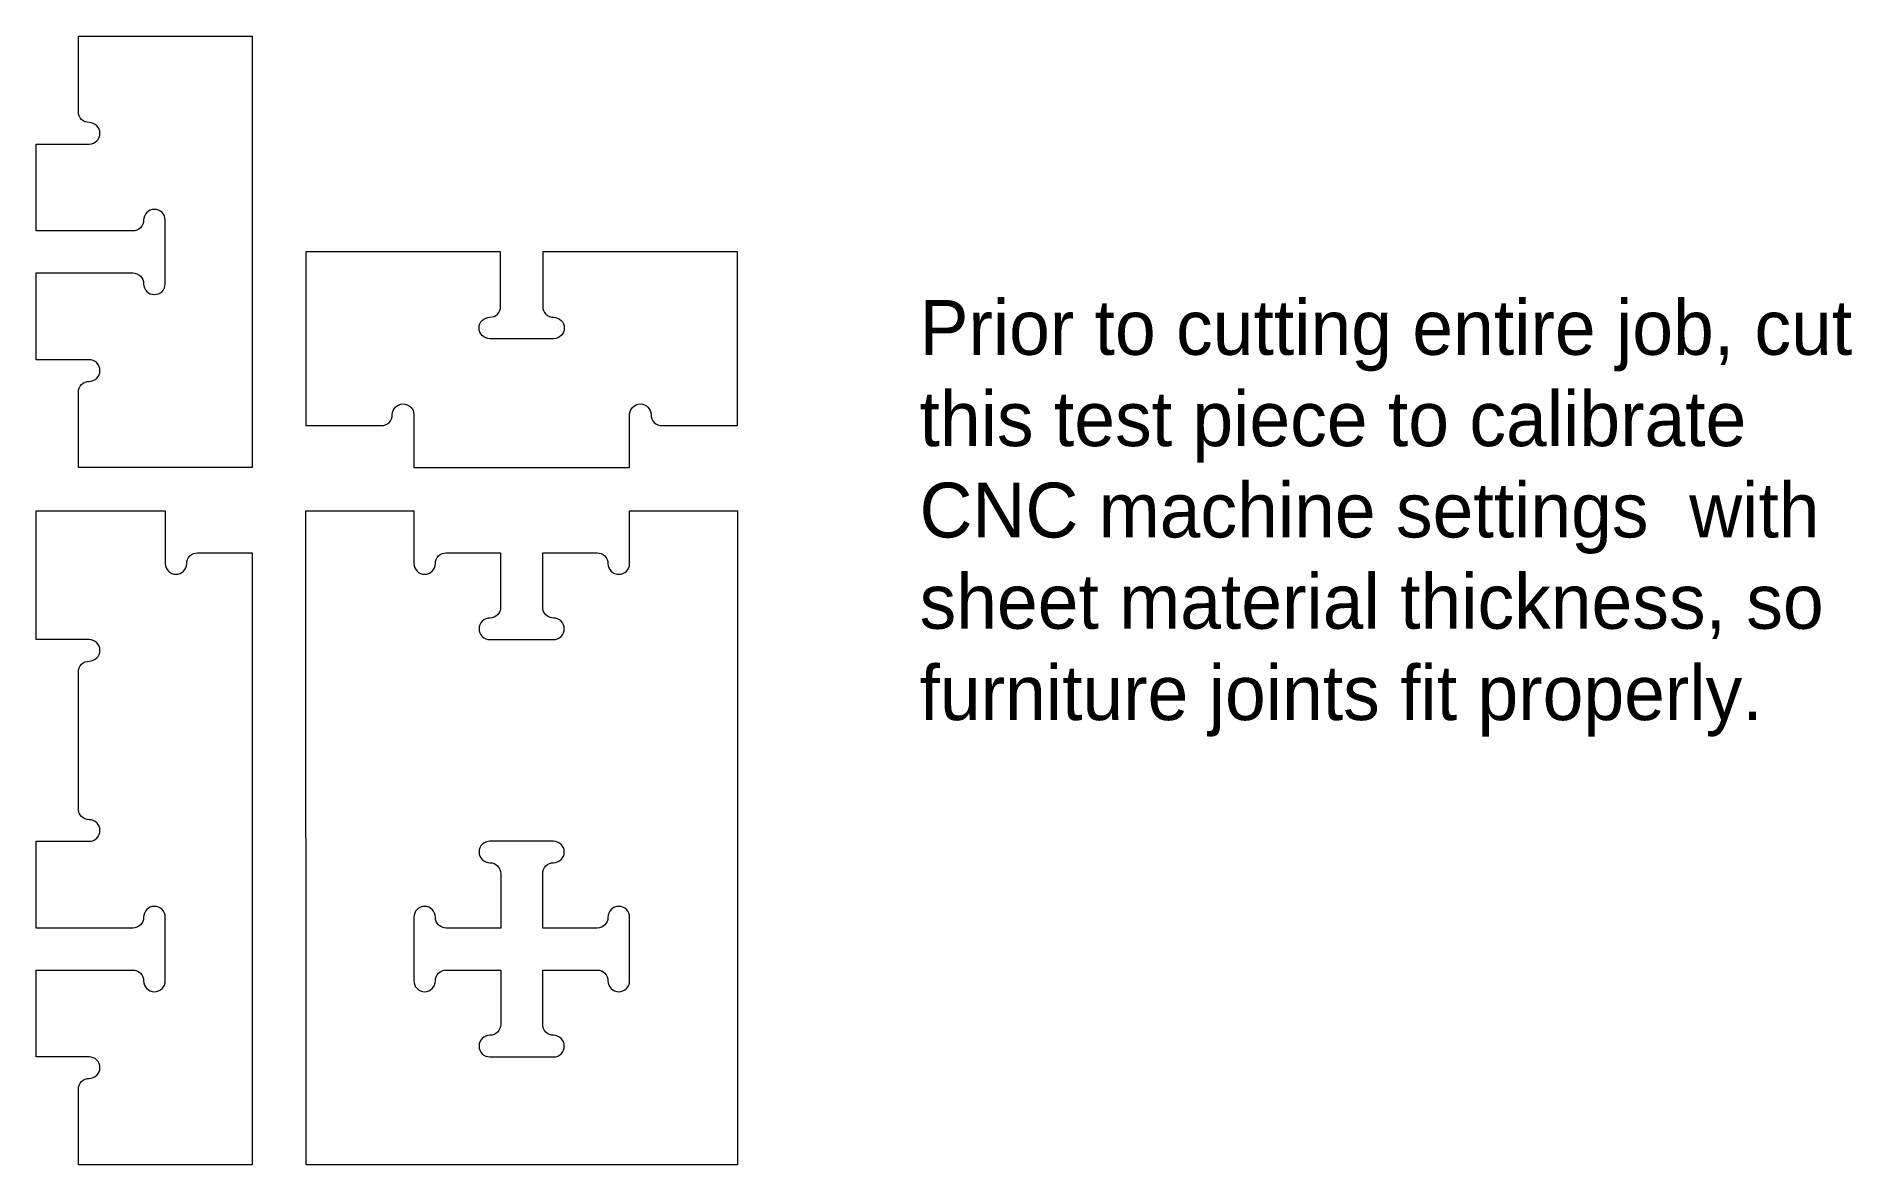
# Model space of a CAD drawing. Header units: inches. Extents: x 1 to 34.1, y 1 to 21.6.
import ezdxf

# ---------------------------------------------------------------- set-up
doc = ezdxf.new("R2010")
doc.units = ezdxf.units.IN
doc.header["$MEASUREMENT"] = 0
doc.layers.add('000_TEXT', color=6, linetype='Continuous')
doc.layers.add('CUT_THRU', color=7, linetype='Continuous')
doc.layers.add('CUT_THRU_INSIDE', color=2, linetype='Continuous', lineweight=0)

msp = doc.modelspace()

# ---------------------------------------------------------------- linework, layer by layer
at = {"layer": 'CUT_THRU', "linetype": 'Continuous', "lineweight": 0}
for points in [[(4.937, 21.6), (4.937, 13.726), (1.768, 13.726), (1.768, 15.104, -0.414214), (1.965, 15.301, 0.414214), (2.161, 15.498, 0.414214), (1.965, 15.695), (1.768, 15.695), (1, 15.695), (1, 17.28), (2.762, 17.28, -0.414214), (2.959, 17.083, 0.414214), (3.156, 16.886, 0.414214), (3.352, 17.083), (3.352, 17.28), (3.352, 18.047), (3.352, 18.244, 0.414191), (3.156, 18.441, 0.414214), (2.959, 18.244, -0.414214), (2.762, 18.047), (1, 18.047), (1, 19.632), (1.768, 19.632), (1.965, 19.632, 0.414191), (2.161, 19.829, 0.414214), (1.965, 20.026, -0.414214), (1.768, 20.222), (1.768, 21.6)], [(12.22, 14.691, 0.414214), (12.417, 14.494), (13.795, 14.494), (13.795, 17.663), (10.242, 17.663), (10.242, 16.669, 0.414214), (10.439, 16.472, -0.414214), (10.636, 16.276, -0.414191), (10.439, 16.079), (10.242, 16.079), (9.474, 16.079), (9.278, 16.079, -0.414191), (9.081, 16.276, -0.414214), (9.278, 16.472, 0.414214), (9.474, 16.669), (9.474, 17.663), (5.921, 17.663), (5.921, 14.494), (7.299, 14.494, 0.414214), (7.496, 14.691, -0.414214), (7.693, 14.888, -0.414191), (7.89, 14.691), (7.89, 14.494), (7.89, 13.726), (11.827, 13.726), (11.827, 14.494), (11.827, 14.691, -0.414214), (12.024, 14.888, -0.414214)], [(1, 6.906), (1.768, 6.906), (1.965, 6.905, 0.414191), (2.162, 7.102, 0.414214), (1.965, 7.299, -0.414214), (1.768, 7.496), (1.768, 9.996, -0.414214), (1.965, 10.193, 0.414214), (2.161, 10.39, 0.414214), (1.965, 10.587), (1.768, 10.587), (1, 10.587), (1, 12.939), (3.352, 12.939), (3.352, 12.171), (3.352, 11.974, 0.414191), (3.549, 11.778, 0.414214), (3.746, 11.974, -0.414214), (3.943, 12.171), (4.937, 12.171), (4.937, 1), (1.768, 1), (1.768, 2.378, -0.414214), (1.965, 2.575, 0.414214), (2.162, 2.772, 0.414214), (1.965, 2.969), (1.768, 2.969), (1, 2.969), (1, 4.553), (2.762, 4.553, -0.414214), (2.959, 4.356, 0.414214), (3.156, 4.159, 0.414214), (3.353, 4.356), (3.353, 4.553), (3.353, 5.321), (3.353, 5.518, 0.414191), (3.156, 5.715, 0.414214), (2.959, 5.518, -0.414214), (2.762, 5.321), (1, 5.321)]]:
    msp.add_lwpolyline(points, format="xyb", close=True, dxfattribs=at)
msp.add_lwpolyline([(10.439, 10.587, 0.414214), (10.636, 10.783, 0.414214), (10.439, 10.98, -0.414214), (10.242, 11.177), (10.242, 12.171), (11.236, 12.171, -0.414214), (11.433, 11.974, 0.414214), (11.63, 11.778, 0.414214), (11.827, 11.974), (11.827, 12.171), (11.827, 12.939), (13.795, 12.939), (13.796, 1), (5.922, 1), (5.921, 12.939), (7.89, 12.939), (7.89, 12.171), (7.89, 11.974, 0.414191), (8.087, 11.778, 0.414214), (8.283, 11.974, -0.414214), (8.48, 12.171), (9.474, 12.171), (9.474, 11.177, -0.414214), (9.278, 10.98, 0.414214), (9.081, 10.783, 0.414214), (9.278, 10.587), (9.474, 10.587), (10.242, 10.587), (10.439, 10.587)], format="xyb", dxfattribs=at)
at = {"layer": 'CUT_THRU_INSIDE', "linetype": 'Continuous', "lineweight": 0}
msp.add_lwpolyline([(10.439, 6.906), (10.242, 6.906), (9.475, 6.906), (9.278, 6.906, 0.414191), (9.081, 6.709, 0.414214), (9.278, 6.512, -0.414214), (9.475, 6.315), (9.475, 5.321), (8.481, 5.321, -0.414214), (8.284, 5.518, 0.414214), (8.087, 5.715, 0.414214), (7.89, 5.518), (7.89, 5.321), (7.89, 4.553), (7.89, 4.356, 0.414214), (8.087, 4.159, 0.414214), (8.284, 4.356, -0.414214), (8.481, 4.553), (9.475, 4.553), (9.475, 3.559, -0.414214), (9.278, 3.362, 0.414214), (9.081, 3.165, 0.414214), (9.278, 2.969), (9.475, 2.969), (10.242, 2.969), (10.439, 2.968, 0.414191), (10.636, 3.165, 0.414214), (10.439, 3.362, -0.414214), (10.242, 3.559), (10.242, 4.553), (11.237, 4.553, -0.414214), (11.433, 4.356, 0.414214), (11.63, 4.159, 0.414191), (11.827, 4.356), (11.827, 4.553), (11.827, 5.321), (11.827, 5.518, 0.414191), (11.63, 5.715, 0.414214), (11.433, 5.518, -0.414214), (11.237, 5.321), (10.242, 5.321), (10.242, 6.315, -0.414214), (10.439, 6.512, 0.414214), (10.636, 6.709, 0.414214), (10.439, 6.906)], format="xyb", dxfattribs=at)

# ---------------------------------------------------------------- texts
at = {"layer": '000_TEXT', "linetype": 'Continuous', "lineweight": 0, "insert": (17.119, 16.785), "char_height": 1, "attachment_point": 1}
msp.add_mtext_dynamic_manual_height_columns('Prior to cutting entire job, cut this test piece to calibrate CNC machine settings  with sheet material thickness, so furniture joints fit properly.', width=18.13139, gutter_width=125, heights=[0], dxfattribs=at)

doc.saveas('drawing.dxf')
